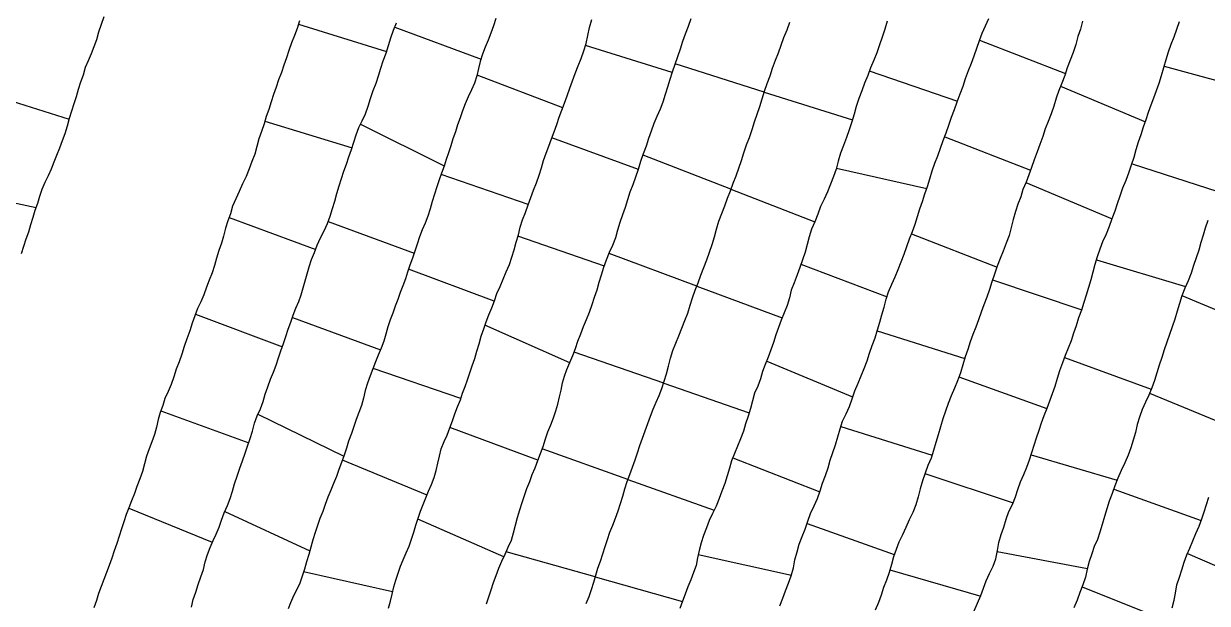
# Model space of a CAD drawing. Extents: x 703186 to 703989, y 1560402 to 1561368.
# Drawn here: x 703727.8 to 703785.4, y 1560686 to 1560714.2 of the extents above; entities that cross this region are included whole.
import ezdxf

# ---------------------------------------------------------------- set-up
doc = ezdxf.new("R2010")
doc.units = 0
doc.layers.add('10124_2002_REAL', color=30, linetype='Continuous')
doc.layers.add('AGROCAD PLL', color=7, linetype='Continuous')

msp = doc.modelspace()

# ---------------------------------------------------------------- linework, layer by layer
at = {"layer": '10124_2002_REAL'}
for points in [[(703727.7085, 1560703.0472), (703727.8196, 1560703.4054), (703727.9403, 1560703.7557), (703728.0575, 1560704.1027), (703728.1615, 1560704.4566), (703728.2705, 1560704.8105), (703728.3791, 1560705.152), (703728.497, 1560705.4897), (703728.6047, 1560705.8306), (703728.7188, 1560706.1691), (703728.8604, 1560706.5069), (703729.0159, 1560706.8316), (703729.1651, 1560707.1628), (703729.297, 1560707.5052), (703729.4228, 1560707.8345), (703729.5676, 1560708.1779), (703729.7062, 1560708.5359), (703729.8376, 1560708.8794), (703729.9386, 1560709.2502), (703730.0416, 1560709.6234), (703730.1568, 1560709.979), (703730.2729, 1560710.3362), (703730.3829, 1560710.6901), (703730.4857, 1560711.0366), (703730.5957, 1560711.3974), (703730.7268, 1560711.7406), (703730.8303, 1560712.105), (703730.9638, 1560712.4385), (703731.1129, 1560712.7756), (703731.2511, 1560713.1144), (703731.3694, 1560713.4606), (703731.4754, 1560713.837), (703731.6023, 1560714.204), (703731.7342, 1560714.5751)], [(703741.2368, 1560714.3659), (703741.1219, 1560713.9953), (703740.9913, 1560713.6465), (703740.8465, 1560713.2885), (703740.7185, 1560712.9249), (703740.5979, 1560712.5707), (703740.4794, 1560712.2091), (703740.3514, 1560711.852), (703740.2146, 1560711.4932), (703740.0975, 1560711.1368), (703739.9692, 1560710.7789), (703739.8555, 1560710.4216), (703739.7393, 1560710.0584), (703739.6191, 1560709.7022), (703739.5097, 1560709.3446), (703739.3884, 1560708.9819), (703739.2618, 1560708.624), (703739.1602, 1560708.2553), (703739.0566, 1560707.8826), (703738.9235, 1560707.5182), (703738.7867, 1560707.1653), (703738.6322, 1560706.7971), (703738.4604, 1560706.4386), (703738.3032, 1560706.0654), (703738.1426, 1560705.7058), (703737.9788, 1560705.3535), (703737.8735, 1560704.9803), (703737.7423, 1560704.6248), (703737.6311, 1560704.2699), (703737.5404, 1560703.8907), (703737.4326, 1560703.5434), (703737.3104, 1560703.1928), (703737.1898, 1560702.8128), (703737.0978, 1560702.4658), (703736.9891, 1560702.0974), (703736.8367, 1560701.749), (703736.7118, 1560701.4042), (703736.5876, 1560701.038), (703736.4364, 1560700.6918), (703736.2772, 1560700.3668), (703736.1444, 1560700.011), (703736.0161, 1560699.6561), (703735.9068, 1560699.2729), (703735.7525, 1560698.8948), (703735.6262, 1560698.5219), (703735.5049, 1560698.1472), (703735.3778, 1560697.7727), (703735.2343, 1560697.4044), (703735.1126, 1560697.0382), (703734.985, 1560696.6733), (703734.8502, 1560696.322), (703734.6899, 1560695.9868), (703734.5771, 1560695.6437), (703734.4546, 1560695.3057), (703734.3568, 1560694.9621), (703734.2706, 1560694.5976), (703734.1779, 1560694.2355), (703734.0545, 1560693.8739), (703733.9209, 1560693.5345), (703733.7959, 1560693.1854), (703733.6953, 1560692.8126), (703733.5996, 1560692.4377), (703733.4597, 1560692.0802), (703733.3209, 1560691.7046), (703733.2061, 1560691.355), (703733.0682, 1560691.011), (703732.9349, 1560690.6644), (703732.7993, 1560690.3312), (703732.6847, 1560689.979), (703732.5757, 1560689.6341), (703732.4616, 1560689.2802), (703732.3399, 1560688.9276), (703732.2172, 1560688.5707), (703732.1002, 1560688.2116), (703731.9756, 1560687.8596), (703731.8394, 1560687.5134), (703731.7073, 1560687.1712), (703731.582, 1560686.8272), (703731.4619, 1560686.4876), (703731.3581, 1560686.1474), (703731.2358, 1560685.7965)], [(703750.782, 1560714.4834), (703750.6701, 1560714.1231), (703750.5523, 1560713.7706), (703750.4094, 1560713.4307), (703750.2752, 1560713.0898), (703750.1384, 1560712.7384), (703750.0326, 1560712.3897), (703749.9464, 1560712.0407), (703749.8696, 1560711.6847), (703749.7509, 1560711.3341), (703749.6083, 1560711.0075), (703749.45, 1560710.6685), (703749.3031, 1560710.3232), (703749.1675, 1560709.9919), (703749.0475, 1560709.6451), (703748.9276, 1560709.3027), (703748.8196, 1560708.9589), (703748.7019, 1560708.6159), (703748.5988, 1560708.283), (703748.4928, 1560707.9492), (703748.377, 1560707.6164), (703748.2678, 1560707.2879), (703748.1447, 1560706.9553), (703748.023, 1560706.6273), (703747.9166, 1560706.2892), (703747.8104, 1560705.9349), (703747.6908, 1560705.5771), (703747.5854, 1560705.2154), (703747.4852, 1560704.8595), (703747.3451, 1560704.5221), (703747.2061, 1560704.1902), (703747.075, 1560703.8473), (703746.9554, 1560703.5005), (703746.844, 1560703.1591), (703746.7356, 1560702.8192), (703746.6028, 1560702.4732), (703746.4907, 1560702.1348), (703746.3965, 1560701.8012), (703746.2669, 1560701.4674), (703746.1346, 1560701.1397), (703746.0135, 1560700.8112), (703745.8937, 1560700.4737), (703745.7688, 1560700.1428), (703745.6412, 1560699.8099), (703745.5348, 1560699.4694), (703745.4319, 1560699.1153), (703745.3308, 1560698.7693), (703745.2081, 1560698.4348), (703745.0674, 1560698.0979), (703744.934, 1560697.7624), (703744.8112, 1560697.4248), (703744.6809, 1560697.0807), (703744.5484, 1560696.7322), (703744.4352, 1560696.3698), (703744.345, 1560696.0031), (703744.2449, 1560695.6446), (703744.1169, 1560695.3084), (703743.9917, 1560694.9679), (703743.8728, 1560694.6184), (703743.7633, 1560694.2747), (703743.6267, 1560693.91), (703743.5145, 1560693.5658), (703743.4109, 1560693.2265), (703743.284, 1560692.8671), (703743.1499, 1560692.535), (703743.0328, 1560692.1965), (703742.8949, 1560691.8505), (703742.7586, 1560691.517), (703742.6184, 1560691.1757), (703742.4848, 1560690.8301), (703742.3644, 1560690.4928), (703742.2283, 1560690.1472), (703742.1133, 1560689.8092), (703741.9994, 1560689.4607), (703741.8901, 1560689.1032), (703741.7926, 1560688.7477), (703741.6883, 1560688.3921), (703741.5797, 1560688.0373), (703741.4731, 1560687.6831), (703741.3606, 1560687.3353), (703741.245, 1560687.0038), (703741.1071, 1560686.6897), (703740.9496, 1560686.3756), (703740.805, 1560686.0444), (703740.6872, 1560685.7461)], [(703745.5656, 1560685.7772), (703745.6576, 1560686.1162), (703745.7402, 1560686.4659), (703745.818, 1560686.8125), (703745.9156, 1560687.1493), (703746.0316, 1560687.4918), (703746.1555, 1560687.8209), (703746.285, 1560688.139), (703746.4301, 1560688.4728), (703746.5671, 1560688.7993), (703746.6879, 1560689.1359), (703746.7998, 1560689.481), (703746.8992, 1560689.8261), (703747.0167, 1560690.163), (703747.1298, 1560690.4948), (703747.26, 1560690.8213), (703747.3837, 1560691.1482), (703747.5174, 1560691.4703), (703747.657, 1560691.807), (703747.7873, 1560692.1332), (703747.8923, 1560692.473), (703747.9644, 1560692.8377), (703748.051, 1560693.1825), (703748.134, 1560693.5406), (703748.2665, 1560693.884), (703748.415, 1560694.2083), (703748.5459, 1560694.5515), (703748.672, 1560694.8985), (703748.7954, 1560695.243), (703748.9304, 1560695.5858), (703749.0615, 1560695.9153), (703749.1744, 1560696.2458), (703749.2937, 1560696.5698), (703749.4071, 1560696.9007), (703749.5193, 1560697.2372), (703749.6447, 1560697.5788), (703749.7639, 1560697.9273), (703749.866, 1560698.2924), (703749.9734, 1560698.6513), (703750.0778, 1560699.0133), (703750.1964, 1560699.3732), (703750.3151, 1560699.7199), (703750.4404, 1560700.0608), (703750.5921, 1560700.3965), (703750.7183, 1560700.7327), (703750.8414, 1560701.0873), (703750.9948, 1560701.4419), (703751.1477, 1560701.7905), (703751.2983, 1560702.1512), (703751.4494, 1560702.5085), (703751.5702, 1560702.8646), (703751.6787, 1560703.2264), (703751.7819, 1560703.5892), (703751.8846, 1560703.9435), (703751.972, 1560704.3213), (703752.0834, 1560704.6875), (703752.2298, 1560705.0387), (703752.3603, 1560705.406), (703752.4864, 1560705.7708), (703752.621, 1560706.1265), (703752.7602, 1560706.4852), (703752.893, 1560706.8513), (703753.0033, 1560707.208), (703753.105, 1560707.5735), (703753.232, 1560707.9273), (703753.3632, 1560708.2729), (703753.4896, 1560708.6175), (703753.6335, 1560708.9682), (703753.7597, 1560709.3212), (703753.8733, 1560709.6721), (703754.0013, 1560710.0162), (703754.1348, 1560710.3656), (703754.2623, 1560710.723), (703754.3912, 1560711.0808), (703754.522, 1560711.4468), (703754.654, 1560711.8096), (703754.7954, 1560712.1722), (703754.9369, 1560712.5288), (703755.0698, 1560712.8989), (703755.1781, 1560713.2702), (703755.2679, 1560713.6542), (703755.3437, 1560714.0466), (703755.4566, 1560714.424)], [(703750.3287, 1560685.9963), (703750.4462, 1560686.3315), (703750.562, 1560686.6766), (703750.6736, 1560687.0246), (703750.8011, 1560687.3723), (703750.9355, 1560687.7305), (703751.0869, 1560688.0691), (703751.2359, 1560688.4062), (703751.3951, 1560688.7431), (703751.5428, 1560689.0872), (703751.6544, 1560689.449), (703751.7496, 1560689.8211), (703751.846, 1560690.1976), (703751.9501, 1560690.5593), (703752.0626, 1560690.917), (703752.1808, 1560691.2704), (703752.2954, 1560691.6116), (703752.4355, 1560691.95), (703752.5607, 1560692.2884), (703752.7019, 1560692.6121), (703752.8296, 1560692.961), (703752.9574, 1560693.305), (703753.0872, 1560693.6559), (703753.2048, 1560694.022), (703753.3238, 1560694.3658), (703753.4679, 1560694.6978), (703753.5965, 1560695.0503), (703753.7101, 1560695.379), (703753.8058, 1560695.7125), (703753.8875, 1560696.0601), (703753.9686, 1560696.3957), (703754.0303, 1560696.7394), (703754.1246, 1560697.077), (703754.2406, 1560697.3898), (703754.3915, 1560697.7294), (703754.5373, 1560698.0763), (703754.6594, 1560698.4239), (703754.7781, 1560698.7824), (703754.9195, 1560699.1366), (703755.0575, 1560699.4885), (703755.2016, 1560699.8378), (703755.3435, 1560700.1902), (703755.4705, 1560700.5555), (703755.5912, 1560700.9158), (703755.7119, 1560701.2762), (703755.8223, 1560701.6526), (703755.9246, 1560702.0093), (703756.0494, 1560702.3719), (703756.1766, 1560702.7393), (703756.3201, 1560703.1029), (703756.4864, 1560703.4521), (703756.6241, 1560703.8198), (703756.73, 1560704.1871), (703756.8365, 1560704.5709), (703756.9613, 1560704.9362), (703757.0943, 1560705.301), (703757.2056, 1560705.6746), (703757.3296, 1560706.0362), (703757.467, 1560706.403), (703757.5993, 1560706.7723), (703757.7347, 1560707.1425), (703757.8515, 1560707.5282), (703757.9786, 1560707.9058), (703758.1161, 1560708.2841), (703758.2369, 1560708.6538), (703758.3626, 1560709.016), (703758.4957, 1560709.3789), (703758.6463, 1560709.7282), (703758.7963, 1560710.0761), (703758.9282, 1560710.4309), (703759.0469, 1560710.7957), (703759.1549, 1560711.1597), (703759.2695, 1560711.5234), (703759.3838, 1560711.8895), (703759.5076, 1560712.2568), (703759.6471, 1560712.6286), (703759.772, 1560713.0074), (703759.8878, 1560713.374), (703760.0197, 1560713.7379), (703760.163, 1560714.1096), (703760.286, 1560714.4763)], [(703769.8309, 1560714.3432), (703769.7155, 1560713.9623), (703769.5789, 1560713.5776), (703769.4514, 1560713.1951), (703769.332, 1560712.8163), (703769.189, 1560712.4472), (703769.0122, 1560712.0844), (703768.8816, 1560711.7038), (703768.7253, 1560711.3376), (703768.5913, 1560710.9598), (703768.4536, 1560710.5934), (703768.3245, 1560710.2032), (703768.2193, 1560709.8205), (703768.116, 1560709.4456), (703767.9863, 1560709.0592), (703767.8468, 1560708.6796), (703767.7073, 1560708.3025), (703767.5629, 1560707.9238), (703767.4437, 1560707.5428), (703767.3543, 1560707.1462), (703767.2238, 1560706.7822), (703767.0783, 1560706.4096), (703766.9197, 1560706.0411), (703766.7614, 1560705.6814), (703766.5843, 1560705.3218), (703766.4501, 1560704.9499), (703766.3092, 1560704.582), (703766.1521, 1560704.2245), (703766.0401, 1560703.8596), (703765.9369, 1560703.4832), (703765.8426, 1560703.1072), (703765.7157, 1560702.7347), (703765.5769, 1560702.3662), (703765.4577, 1560701.9963), (703765.3078, 1560701.622), (703765.1639, 1560701.2533), (703765.0707, 1560700.8809), (703764.9576, 1560700.5065), (703764.8109, 1560700.1564), (703764.6785, 1560699.7975), (703764.5466, 1560699.4325), (703764.4187, 1560699.0786), (703764.2948, 1560698.7103), (703764.1771, 1560698.3483), (703764.046, 1560697.9977), (703763.8973, 1560697.6422), (703763.7697, 1560697.3013), (703763.663, 1560696.9417), (703763.5314, 1560696.5893), (703763.3813, 1560696.2374), (703763.2806, 1560695.868), (703763.1761, 1560695.4967), (703763.0621, 1560695.1238), (703762.94, 1560694.7581), (703762.8325, 1560694.3896), (703762.697, 1560694.0186), (703762.5501, 1560693.6676), (703762.4022, 1560693.3143), (703762.2614, 1560692.9539), (703762.156, 1560692.594), (703762.0471, 1560692.213), (703761.926, 1560691.8434), (703761.7918, 1560691.4772), (703761.6517, 1560691.112), (703761.5117, 1560690.7527), (703761.3373, 1560690.3931), (703761.1713, 1560690.042), (703761.0331, 1560689.6856), (703760.8983, 1560689.3156), (703760.7829, 1560688.9548), (703760.6836, 1560688.5907), (703760.6043, 1560688.234), (703760.5422, 1560687.8608), (703760.4095, 1560687.5089), (703760.2756, 1560687.158), (703760.125, 1560686.8131), (703759.995, 1560686.4646), (703759.8728, 1560686.1157), (703759.7448, 1560685.7675)], [(703764.6023, 1560685.8976), (703764.7549, 1560686.2601), (703764.8843, 1560686.6252), (703765.0255, 1560686.9943), (703765.1645, 1560687.3613), (703765.2763, 1560687.7392), (703765.3303, 1560688.1334), (703765.4562, 1560688.5143), (703765.5537, 1560688.8986), (703765.6875, 1560689.2617), (703765.8375, 1560689.6289), (703765.972, 1560690.0069), (703766.106, 1560690.3906), (703766.2797, 1560690.7621), (703766.4352, 1560691.1118), (703766.5692, 1560691.4871), (703766.6912, 1560691.8625), (703766.8226, 1560692.2365), (703766.9519, 1560692.607), (703767.0613, 1560692.9786), (703767.187, 1560693.3563), (703767.3201, 1560693.7359), (703767.4367, 1560694.1162), (703767.5381, 1560694.5047), (703767.6553, 1560694.8804), (703767.8282, 1560695.2369), (703767.9955, 1560695.593), (703768.1216, 1560695.9745), (703768.2518, 1560696.3642), (703768.4139, 1560696.7302), (703768.5627, 1560697.089), (703768.713, 1560697.4507), (703768.858, 1560697.8147), (703768.9743, 1560698.1862), (703769.1043, 1560698.5646), (703769.2386, 1560698.9423), (703769.3588, 1560699.3216), (703769.4686, 1560699.6975), (703769.5753, 1560700.0646), (703769.6831, 1560700.436), (703769.7826, 1560700.8141), (703769.9014, 1560701.1819), (703770.0586, 1560701.5454), (703770.2127, 1560701.905), (703770.3645, 1560702.2647), (703770.5136, 1560702.6405), (703770.6567, 1560703.0078), (703770.7821, 1560703.3787), (703770.9158, 1560703.7479), (703771.0562, 1560704.1113), (703771.1846, 1560704.4767), (703771.3074, 1560704.8424), (703771.4269, 1560705.2086), (703771.543, 1560705.5675), (703771.6696, 1560705.9435), (703771.7891, 1560706.3072), (703771.9066, 1560706.681), (703772.0274, 1560707.0617), (703772.152, 1560707.4374), (703772.2945, 1560707.7999), (703772.4207, 1560708.1641), (703772.559, 1560708.5435), (703772.7028, 1560708.9139), (703772.8315, 1560709.2938), (703772.9672, 1560709.6766), (703773.1066, 1560710.046), (703773.2347, 1560710.4258), (703773.3891, 1560710.816), (703773.5313, 1560711.1865), (703773.6425, 1560711.5545), (703773.7807, 1560711.9453), (703773.9292, 1560712.3041), (703774.0707, 1560712.6605), (703774.1939, 1560713.0336), (703774.3222, 1560713.4071), (703774.4595, 1560713.7602), (703774.6196, 1560714.1271), (703774.7723, 1560714.484)], [(703779.3323, 1560714.3502), (703779.2302, 1560713.9614), (703779.1095, 1560713.5966), (703779.0086, 1560713.2107), (703778.8787, 1560712.8311), (703778.7361, 1560712.4468), (703778.5953, 1560712.0715), (703778.4781, 1560711.6976), (703778.3286, 1560711.3279), (703778.1762, 1560710.9671), (703778.0555, 1560710.5965), (703777.9349, 1560710.2092), (703777.8055, 1560709.8344), (703777.6566, 1560709.4721), (703777.5211, 1560709.108), (703777.3995, 1560708.7295), (703777.2643, 1560708.3523), (703777.1223, 1560707.9835), (703776.9819, 1560707.6044), (703776.8518, 1560707.2332), (703776.7288, 1560706.8633), (703776.5856, 1560706.5145), (703776.4375, 1560706.1626), (703776.3264, 1560705.805), (703776.1914, 1560705.4428), (703776.0673, 1560705.0805), (703775.9542, 1560704.703), (703775.8558, 1560704.3108), (703775.7583, 1560703.924), (703775.6232, 1560703.5442), (703775.4818, 1560703.1581), (703775.3357, 1560702.7908), (703775.1892, 1560702.4198), (703775.0494, 1560702.0378), (703774.9243, 1560701.6659), (703774.8041, 1560701.2911), (703774.675, 1560700.9178), (703774.5412, 1560700.5477), (703774.4038, 1560700.1802), (703774.2804, 1560699.8128), (703774.1401, 1560699.4509), (703773.9987, 1560699.0958), (703773.8738, 1560698.7373), (703773.748, 1560698.3622), (703773.624, 1560698.0084), (703773.5096, 1560697.6279), (703773.391, 1560697.2295), (703773.2546, 1560696.8519), (703773.1016, 1560696.4807), (703772.9504, 1560696.1113), (703772.803, 1560695.7465), (703772.6643, 1560695.3701), (703772.5459, 1560694.9931), (703772.4266, 1560694.5987), (703772.3053, 1560694.2163), (703772.1903, 1560693.8367), (703772.084, 1560693.4576), (703771.9695, 1560693.0865), (703771.8113, 1560692.724), (703771.678, 1560692.3577), (703771.5527, 1560691.9799), (703771.4403, 1560691.5956), (703771.3387, 1560691.2041), (703771.223, 1560690.8172), (703771.0747, 1560690.4407), (703770.9036, 1560690.0811), (703770.7301, 1560689.7144), (703770.5766, 1560689.352), (703770.4028, 1560688.9991), (703770.2601, 1560688.6432), (703770.1357, 1560688.2747), (703770.0369, 1560687.9014), (703769.9273, 1560687.5201), (703769.7895, 1560687.1455), (703769.6535, 1560686.7831), (703769.5366, 1560686.4122), (703769.4073, 1560686.0545), (703769.2489, 1560685.6842)], [(703774.064, 1560685.6513), (703774.2202, 1560686.0182), (703774.3891, 1560686.3894), (703774.5211, 1560686.7475), (703774.6533, 1560687.1082), (703774.8164, 1560687.4665), (703774.9885, 1560687.8177), (703775.1145, 1560688.1817), (703775.1905, 1560688.5806), (703775.2659, 1560688.9752), (703775.3789, 1560689.3597), (703775.5125, 1560689.7276), (703775.6239, 1560690.1066), (703775.7528, 1560690.4776), (703775.9324, 1560690.8274), (703776.0776, 1560691.1929), (703776.1951, 1560691.5562), (703776.3203, 1560691.9255), (703776.4768, 1560692.2827), (703776.629, 1560692.6429), (703776.7615, 1560692.9945), (703776.868, 1560693.3543), (703776.9806, 1560693.7164), (703777.1018, 1560694.0773), (703777.2301, 1560694.4409), (703777.346, 1560694.801), (703777.4752, 1560695.1607), (703777.6097, 1560695.5112), (703777.7388, 1560695.8721), (703777.8732, 1560696.226), (703778.007, 1560696.5888), (703778.1248, 1560696.9688), (703778.239, 1560697.3551), (703778.3708, 1560697.7293), (703778.5043, 1560698.0971), (703778.6471, 1560698.4577), (703778.7928, 1560698.8153), (703778.9148, 1560699.1814), (703779.0448, 1560699.545), (703779.1634, 1560699.924), (703779.2973, 1560700.2991), (703779.4111, 1560700.6664), (703779.5331, 1560701.0357), (703779.6413, 1560701.4039), (703779.75, 1560701.7716), (703779.852, 1560702.1488), (703779.9562, 1560702.5164), (703780.0681, 1560702.8929), (703780.186, 1560703.2726), (703780.3306, 1560703.6311), (703780.4995, 1560703.9987), (703780.6436, 1560704.3651), (703780.7793, 1560704.7406), (703780.9315, 1560705.1113), (703781.0379, 1560705.4792), (703781.1632, 1560705.8565), (703781.3036, 1560706.2372), (703781.4648, 1560706.6054), (703781.5927, 1560706.9732), (703781.7258, 1560707.3526), (703781.8454, 1560707.7227), (703781.9466, 1560708.0966), (703782.0625, 1560708.4722), (703782.1858, 1560708.8401), (703782.3089, 1560709.2005), (703782.4364, 1560709.5614), (703782.5499, 1560709.9156), (703782.679, 1560710.2718), (703782.8088, 1560710.6139), (703782.9427, 1560710.9675), (703783.0696, 1560711.3308), (703783.1806, 1560711.7099), (703783.2988, 1560712.0959), (703783.4032, 1560712.476), (703783.5234, 1560712.8564), (703783.6531, 1560713.2288), (703783.7892, 1560713.5892), (703783.9262, 1560713.9681), (703784.0596, 1560714.3388)], [(703735.9753, 1560685.8308), (703736.0665, 1560686.2067), (703736.1974, 1560686.564), (703736.3095, 1560686.9331), (703736.4347, 1560687.3024), (703736.569, 1560687.655), (703736.6483, 1560688.0337), (703736.7616, 1560688.3924), (703736.8842, 1560688.7297), (703737.032, 1560689.0786), (703737.1791, 1560689.3895), (703737.3286, 1560689.7206), (703737.4471, 1560690.0709), (703737.5698, 1560690.4259), (703737.7312, 1560690.7729), (703737.8593, 1560691.1251), (703737.9688, 1560691.4805), (703738.0775, 1560691.8317), (703738.2027, 1560692.2112), (703738.3242, 1560692.5869), (703738.4557, 1560692.9547), (703738.5926, 1560693.3164), (703738.7069, 1560693.6694), (703738.8352, 1560694.0352), (703738.9526, 1560694.3974), (703739.0388, 1560694.7776), (703739.1765, 1560695.138), (703739.3418, 1560695.4776), (703739.4627, 1560695.8403), (703739.566, 1560696.2014), (703739.6992, 1560696.5591), (703739.8265, 1560696.9179), (703739.9656, 1560697.2592), (703740.0984, 1560697.6085), (703740.2146, 1560697.9562), (703740.3255, 1560698.3054), (703740.4597, 1560698.6594), (703740.5721, 1560699.0005), (703740.6873, 1560699.3578), (703740.8107, 1560699.7079), (703740.9336, 1560700.0426), (703741.0617, 1560700.388), (703741.1956, 1560700.7045), (703741.312, 1560701.03), (703741.4149, 1560701.3737), (703741.5045, 1560701.7137), (703741.6051, 1560702.0594), (703741.7011, 1560702.3983), (703741.8179, 1560702.7453), (703741.9668, 1560703.0839), (703742.1021, 1560703.4471), (703742.2606, 1560703.7985), (703742.4328, 1560704.1527), (703742.5954, 1560704.5027), (703742.7288, 1560704.8637), (703742.8435, 1560705.2287), (703742.9538, 1560705.594), (703743.055, 1560705.9637), (703743.1609, 1560706.3321), (703743.277, 1560706.697), (703743.3914, 1560707.0515), (703743.5268, 1560707.3936), (703743.6431, 1560707.7446), (703743.7724, 1560708.097), (703743.8752, 1560708.4636), (703743.9922, 1560708.8179), (703744.1211, 1560709.1676), (703744.2874, 1560709.5008), (703744.4407, 1560709.8475), (703744.5778, 1560710.2148), (703744.693, 1560710.5936), (703744.8275, 1560710.9701), (703744.9687, 1560711.3247), (703745.0858, 1560711.6904), (703745.1906, 1560712.0618), (703745.3112, 1560712.4264), (703745.4468, 1560712.7946), (703745.5722, 1560713.1642), (703745.6871, 1560713.5318), (703745.8133, 1560713.9087), (703745.9475, 1560714.2732)], [(703755.1897, 1560686.0113), (703755.3287, 1560686.3503), (703755.4506, 1560686.6947), (703755.5534, 1560687.0381), (703755.6513, 1560687.3852), (703755.7586, 1560687.7304), (703755.8757, 1560688.0734), (703755.9888, 1560688.424), (703756.1021, 1560688.7798), (703756.219, 1560689.1252), (703756.3425, 1560689.4774), (703756.4876, 1560689.8193), (703756.6187, 1560690.1688), (703756.7438, 1560690.5145), (703756.8612, 1560690.8679), (703756.9673, 1560691.2235), (703757.0651, 1560691.5836), (703757.1817, 1560691.9439), (703757.3063, 1560692.2935), (703757.4435, 1560692.6413), (703757.5667, 1560692.9927), (703757.6836, 1560693.3446), (703757.803, 1560693.691), (703757.932, 1560694.0533), (703758.0517, 1560694.4158), (703758.178, 1560694.7697), (703758.3145, 1560695.1202), (703758.4505, 1560695.465), (703758.5922, 1560695.8022), (703758.7378, 1560696.131), (703758.8642, 1560696.4701), (703758.987, 1560696.824), (703759.0923, 1560697.1845), (703759.1908, 1560697.5602), (703759.2801, 1560697.9484), (703759.4017, 1560698.3178), (703759.5504, 1560698.6814), (703759.6982, 1560699.0413), (703759.8358, 1560699.4112), (703759.9922, 1560699.7808), (703760.1328, 1560700.146), (703760.2402, 1560700.523), (703760.3602, 1560700.8859), (703760.492, 1560701.2535), (703760.6292, 1560701.6221), (703760.7626, 1560701.9911), (703760.9138, 1560702.3585), (703761.0508, 1560702.7263), (703761.185, 1560703.1033), (703761.3175, 1560703.4829), (703761.4311, 1560703.8576), (703761.5288, 1560704.2343), (703761.6368, 1560704.6214), (703761.7796, 1560704.9886), (703761.9264, 1560705.3552), (703762.053, 1560705.7282), (703762.2, 1560706.0961), (703762.3404, 1560706.4586), (703762.4836, 1560706.826), (703762.6185, 1560707.1898), (703762.7348, 1560707.5626), (703762.8484, 1560707.9421), (703762.9885, 1560708.3229), (703763.1328, 1560708.6952), (703763.2555, 1560709.0731), (703763.3768, 1560709.4509), (703763.5021, 1560709.8264), (703763.6329, 1560710.1953), (703763.7441, 1560710.5679), (703763.8647, 1560710.9496), (703763.9983, 1560711.3158), (703764.1328, 1560711.6886), (703764.258, 1560712.063), (703764.3916, 1560712.4442), (703764.5371, 1560712.8068), (703764.6689, 1560713.1863), (703764.8078, 1560713.5614), (703764.9573, 1560713.9334), (703765.1003, 1560714.3042)], [(703785.4263, 1560704.6487), (703785.307, 1560704.2803), (703785.2037, 1560703.9264), (703785.0984, 1560703.5696), (703784.9881, 1560703.1996), (703784.857, 1560702.8376), (703784.7421, 1560702.4528), (703784.6161, 1560702.0832), (703784.4835, 1560701.7157), (703784.3096, 1560701.3477), (703784.1596, 1560700.9883), (703784.0602, 1560700.6149), (703783.9435, 1560700.2317), (703783.8255, 1560699.8489), (703783.6942, 1560699.4692), (703783.5621, 1560699.098), (703783.4318, 1560698.7294), (703783.3088, 1560698.3593), (703783.1889, 1560697.9825), (703783.0694, 1560697.6057), (703782.9479, 1560697.2317), (703782.8443, 1560696.8583), (703782.7014, 1560696.4962), (703782.5574, 1560696.1489), (703782.4029, 1560695.7993), (703782.2414, 1560695.4546), (703782.1041, 1560695.0838), (703781.9986, 1560694.712), (703781.9125, 1560694.3321), (703781.805, 1560693.9515), (703781.6847, 1560693.5876), (703781.5552, 1560693.2223), (703781.3983, 1560692.8548), (703781.2118, 1560692.4817), (703781.049, 1560692.1095), (703780.9117, 1560691.7413), (703780.7779, 1560691.3692), (703780.6319, 1560690.9949), (703780.5103, 1560690.6186), (703780.405, 1560690.2356), (703780.2963, 1560689.8537), (703780.1728, 1560689.4807), (703780.0587, 1560689.1238), (703779.9065, 1560688.778), (703779.7841, 1560688.4203), (703779.6544, 1560688.0562), (703779.5651, 1560687.6754), (703779.4735, 1560687.2844), (703779.3517, 1560686.9081), (703779.2045, 1560686.5415), (703779.0793, 1560686.17), (703778.9102, 1560685.8005)], [(703783.6986, 1560685.8016), (703783.7873, 1560686.162), (703783.8626, 1560686.515), (703783.9189, 1560686.9081), (703784.0577, 1560687.2821), (703784.1611, 1560687.6517), (703784.2808, 1560688.0161), (703784.4154, 1560688.3694), (703784.5557, 1560688.6957), (703784.7034, 1560689.0541), (703784.8445, 1560689.4088), (703785.005, 1560689.7641), (703785.1348, 1560690.1247), (703785.25, 1560690.4753), (703785.3686, 1560690.8264), (703785.4884, 1560691.1832)]]:
    msp.add_lwpolyline(points, dxfattribs=at)
at = {"layer": 'AGROCAD PLL', "color": 3, "true_color": 0x00ff00}
for points in [[(703741.1858, 1560714.2014), (703745.4731, 1560712.8721)], [(703745.8666, 1560714.0534), (703750.068, 1560712.5065)], [(703774.3282, 1560713.4226), (703778.5092, 1560711.7968)], [(703763.8481, 1560710.8971), (703759.5112, 1560712.2674)], [(703763.8481, 1560710.8971), (703759.5115, 1560712.2673)], [(703783.3159, 1560712.1582), (703787.6484, 1560710.9682)], [(703754.0456, 1560710.132), (703749.8781, 1560711.7243)], [(703768.9596, 1560711.9311), (703773.2481, 1560710.4596)], [(703725.6908, 1560710.9382), (703730.0299, 1560709.5812)], [(703763.8481, 1560710.8971), (703768.1421, 1560709.5404)], [(703763.8481, 1560710.8971), (703768.1421, 1560709.5404)], [(703778.2709, 1560711.1913), (703782.3966, 1560709.4486)], [(703744.2079, 1560709.3415), (703748.2756, 1560707.3113)], [(703757.732, 1560707.1351), (703753.5143, 1560708.6778)], [(703772.6284, 1560708.7224), (703776.8075, 1560707.0999)], [(703752.3668, 1560705.4247), (703748.1213, 1560706.8922)], [(703767.3659, 1560707.1976), (703771.7565, 1560706.2079)], [(703737.8074, 1560704.8012), (703742.0265, 1560703.2441)], [(703742.6318, 1560704.6012), (703746.8114, 1560703.0568)], [(703771.0103, 1560703.9926), (703775.1758, 1560702.3833)], [(703750.7118, 1560700.7155), (703746.5394, 1560702.2817)], [(703765.6337, 1560702.517), (703769.823, 1560700.9391)], [(703780.0185, 1560702.7262), (703784.3523, 1560701.4381)], [(703784.1619, 1560700.9938), (703788.3142, 1560699.2609)], [(703736.1723, 1560700.0856), (703740.4019, 1560698.507)], [(703754.3872, 1560697.7198), (703750.2584, 1560699.5544)], [(703769.347, 1560699.2842), (703773.6022, 1560697.9358)], [(703763.9665, 1560697.8075), (703768.1495, 1560696.0579)], [(703778.4612, 1560697.9784), (703782.6809, 1560696.4468)], [(703749.0872, 1560695.9905), (703744.8197, 1560697.4483)], [(703762.3161, 1560693.094), (703766.5521, 1560691.4391)], [(703747.4392, 1560691.2819), (703743.327, 1560692.9888)], [(703757.218, 1560692.0457), (703761.4135, 1560690.5503)], [(703757.218, 1560692.0457), (703761.4135, 1560690.5503)], [(703771.6682, 1560692.3281), (703775.9627, 1560690.9038)], [(703780.852, 1560691.5752), (703785.1063, 1560690.0455)], [(703765.9336, 1560689.8989), (703770.1746, 1560688.3898)], [(703755.6294, 1560687.3075), (703751.2945, 1560688.5302)], [(703775.1838, 1560688.5455), (703779.573, 1560687.7093)], [(703779.3177, 1560686.8234), (703783.4934, 1560685.1467)]]:
    msp.add_lwpolyline(points, dxfattribs=at)
at = {"layer": 'AGROCAD PLL', "color": 5, "true_color": 0x0000ff}
for points in [[(703759.3729, 1560711.8546), (703755.1498, 1560713.1731)], [(703739.5505, 1560709.4779), (703743.7955, 1560708.1792)], [(703781.7455, 1560707.4134), (703785.9175, 1560706.0652)], [(703781.7455, 1560707.4134), (703785.9175, 1560706.0652)], [(703724.0882, 1560706.2069), (703728.4253, 1560705.2844)], [(703762.2283, 1560706.1691), (703766.3114, 1560704.5877)], [(703762.2283, 1560706.1691), (703766.3116, 1560704.5876)], [(703762.2283, 1560706.1691), (703766.3114, 1560704.5877)], [(703762.2283, 1560706.1691), (703766.3116, 1560704.5876)], [(703756.0679, 1560702.4252), (703751.8662, 1560703.8799)], [(703760.5679, 1560701.4574), (703764.7206, 1560699.9116)], [(703760.5679, 1560701.4574), (703764.7206, 1560699.9116)], [(703758.9551, 1560696.7321), (703763.1127, 1560695.2894)], [(703758.9551, 1560696.7321), (703763.1127, 1560695.2894)], [(703782.5984, 1560696.2477), (703786.6551, 1560694.5657)], [(703757.218, 1560692.0457), (703753.0421, 1560693.534)], [(703776.8375, 1560693.2511), (703781.0137, 1560692.0149)], [(703732.925, 1560690.64), (703736.9923, 1560688.9848)], [(703745.765, 1560686.5764), (703741.4299, 1560687.5495)], [(703755.6294, 1560687.3075), (703759.8712, 1560686.1111)], [(703755.6294, 1560687.3075), (703759.8711, 1560686.1111)], [(703755.6294, 1560687.3075), (703759.8712, 1560686.1111)], [(703755.6294, 1560687.3075), (703759.8711, 1560686.1111)]]:
    msp.add_lwpolyline(points, dxfattribs=at)
at = {"layer": 'AGROCAD PLL', "color": 1, "true_color": 0xff0000}
for points in [[(703762.2283, 1560706.1691), (703757.9516, 1560707.8255)], [(703776.5753, 1560706.49), (703780.7731, 1560704.7233)], [(703760.5679, 1560701.4574), (703756.2979, 1560703.0467)], [(703774.9575, 1560701.7646), (703779.2991, 1560700.3041)], [(703774.9575, 1560701.7646), (703779.2989, 1560700.3042)], [(703740.8903, 1560699.9246), (703745.1735, 1560698.3519)], [(703758.9551, 1560696.7321), (703754.5964, 1560698.2445)], [(703773.3229, 1560697.0411), (703777.6034, 1560695.4949)], [(703734.4829, 1560695.3839), (703738.764, 1560693.8323)], [(703739.2152, 1560695.2175), (703743.3955, 1560693.1828)], [(703752.8359, 1560692.978), (703748.5524, 1560694.5694)], [(703767.573, 1560694.6164), (703772.0141, 1560693.231)], [(703737.6003, 1560690.4915), (703741.7394, 1560688.5663)], [(703751.1762, 1560688.2711), (703747.0006, 1560690.1167)], [(703784.4449, 1560688.438), (703788.7289, 1560686.596)], [(703760.6397, 1560688.3932), (703765.1717, 1560687.3857)], [(703769.9622, 1560687.6415), (703774.3809, 1560686.3714)]]:
    msp.add_lwpolyline(points, dxfattribs=at)

doc.saveas('drawing.dxf')
